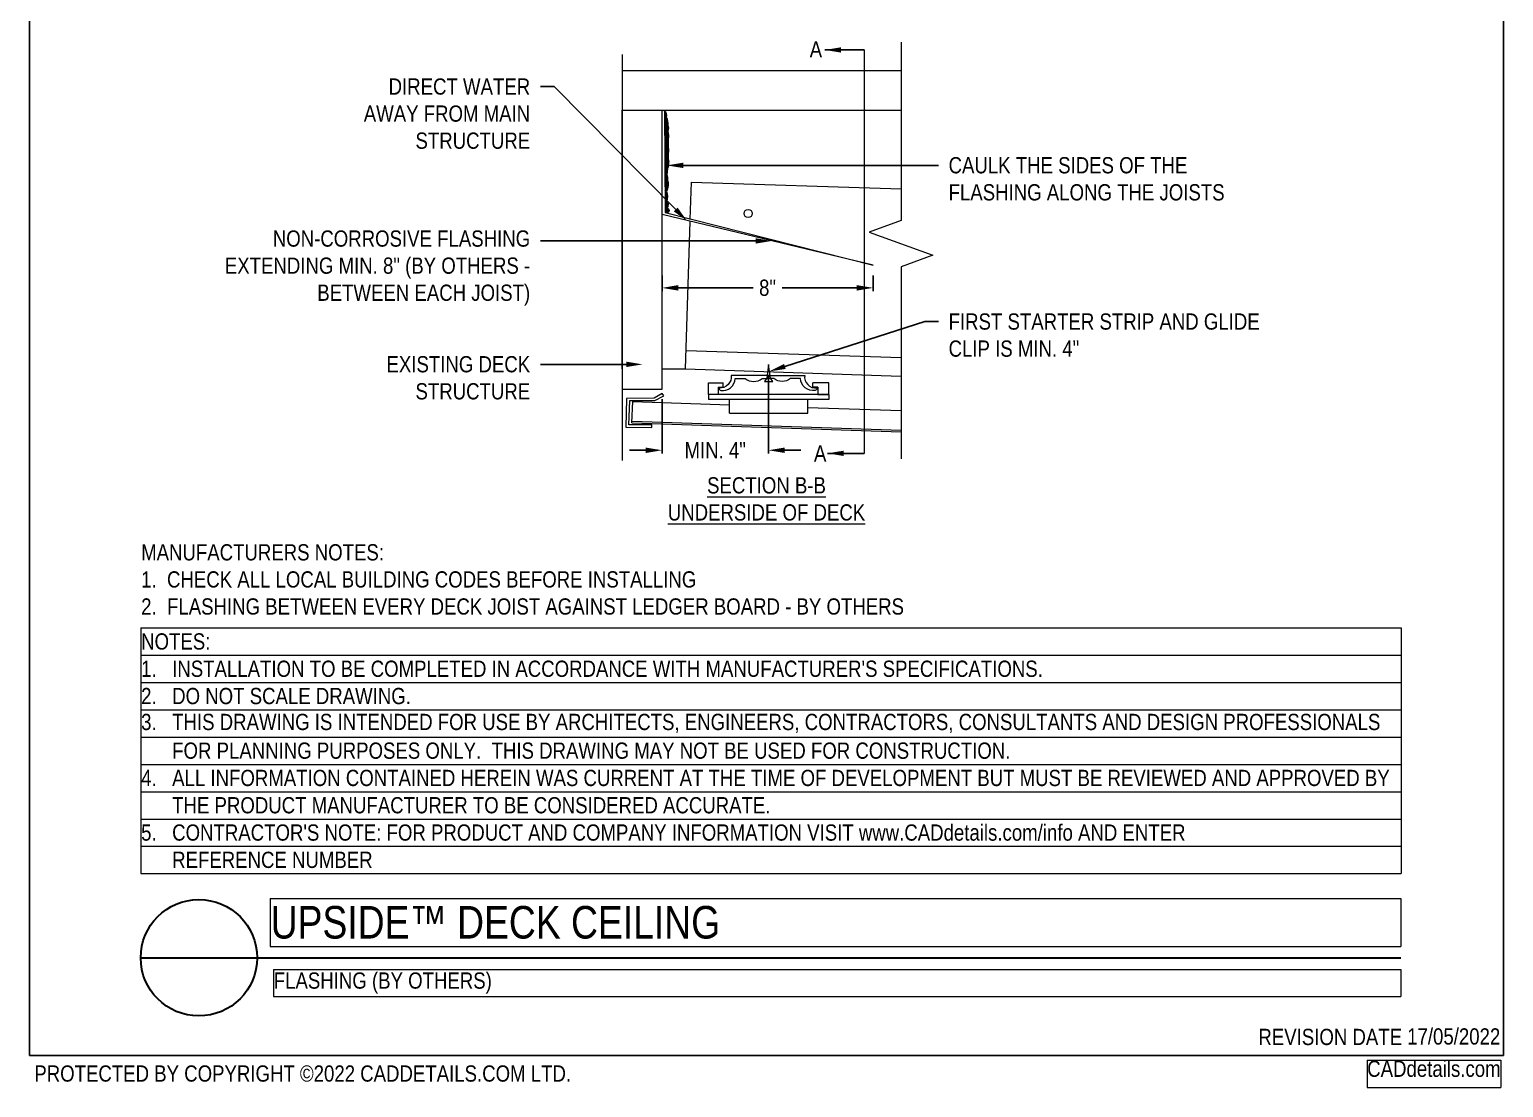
# Model space of a CAD drawing. Extents: x 0 to 216, y -5 to 280.
# Drawn here: x 0 to 216, y -4.7 to 150.3 of the extents above; entities that cross this region are included whole.
import ezdxf
from ezdxf import colors
from ezdxf.entities.mleader import LeaderData, LeaderLine
from ezdxf.math import Vec2, Vec3

# ---------------------------------------------------------------- set-up
doc = ezdxf.new("R2010")
doc.units = 0
doc.header["$LTSCALE"] = 10
doc.header["$MEASUREMENT"] = 0
doc.header["$PDMODE"] = 35
doc.layers.get('0').update_dxf_attribs({"linetype": 'CONTINUOUS'})
doc.layers.get('Defpoints').update_dxf_attribs({"linetype": 'CONTINUOUS'})
for name, color, linetype, lineweight in [('CADdetails-1-ANNO', 41, 'CONTINUOUS', 5), ('CADdetails-2-HATCH', 8, 'CONTINUOUS', 5), ('CADdetails-3-FINE', 11, 'CONTINUOUS', 5), ('CADdetails-5-MEDIUM', 4, 'CONTINUOUS', 18), ('CADdetails-6-HEAVY', 6, 'CONTINUOUS', 30), ('Company LOGO$0$CADdetails-1-ANNO', 41, 'CONTINUOUS', 5)]:
    doc.layers.add(name, color=color, linetype=linetype, lineweight=lineweight)
doc.layers.add('Company LOGO$0$CADdetails-9-TITLEBLOCK', color=7, linetype='CONTINUOUS')
doc.styles.add('CADdetails-DETAILTITLE', font='ARIALN.TTF', dxfattribs={"height": 4.77})
doc.styles.add('CADdetails-DIMENSIONS', font='ARIALN.TTF', dxfattribs={"height": 2.38})
doc.styles.add('CADdetails-NOTES', font='ARIALN.TTF', dxfattribs={"height": 2.38})
doc.styles.add('Company LOGO$0$CADdetails-DIMENSIONS', font='ARIALN.TTF', dxfattribs={"height": 2.38})
doc.styles.add('Company LOGO$0$CADdetails-NOTES', font='ARIALN.TTF', dxfattribs={"height": 2.38})
doc.dimstyles.new('CADdetails-DIM', dxfattribs={"dimtxt": 2.38, "dimasz": 2.38, "dimexe": 0.5, "dimexo": 1.5, "dimgap": 1, "dimtad": 0, "dimzin": 0, "dimdsep": 46, "dimtxsty": 'CADdetails-DIMENSIONS', "dimcen": 1, "dimclrd": 256, "dimclre": 256, "dimclrt": 256, "dimadec": 0, "dimazin": 0, "dimtfac": 1, "dimtofl": 0, "dimtmove": 0, "dimatfit": 3, "dimfxl": 1, "dimtolj": 1, "dimtzin": 0, "dimarcsym": 0})
doc.dimstyles.new('CADdetails-LEADER', dxfattribs={"dimtxt": 2.38, "dimasz": 2.38, "dimexe": 0.5, "dimexo": 1.5, "dimgap": 1, "dimtad": 0, "dimzin": 0, "dimdsep": 46, "dimtxsty": 'CADdetails-DIMENSIONS', "dimcen": 1, "dimclrd": 256, "dimclre": 256, "dimclrt": 256, "dimadec": 0, "dimazin": 0, "dimtfac": 1, "dimtdec": 4, "dimtofl": 0, "dimtmove": 0, "dimatfit": 3, "dimfxl": 1, "dimtolj": 1, "dimtzin": 0, "dimarcsym": 0})

# ---------------------------------------------------------------- blocks, each defined once
blk = doc.blocks.new('*T1')
at = {"layer": 'Defpoints', "color": 8, "linetype": 'ByBlock', "lineweight": 0, "transparency": 16777216}
for p, q in [((0, 0), (165.2, 0)), ((0, 0), (0, -4)), ((165.2, 0), (165.2, -4)), ((0, -4), (165.2, -4))]:
    blk.add_line(p, q, dxfattribs=at)
at = {"layer": 'CADdetails-5-MEDIUM', "transparency": 16777216, "insert": (0.06, -2), "char_height": 2.38, "width": 165.0809, "attachment_point": 4, "style": 'CADdetails-NOTES'}
blk.add_mtext('FLASHING (BY OTHERS)', dxfattribs=at)
blk = doc.blocks.new('*T2')
at = {"layer": 'Defpoints', "color": 8, "linetype": 'ByBlock', "lineweight": 0, "transparency": 16777216}
for p, q in [((0, 0), (165.65, 0)), ((0, 0), (0, -7)), ((165.65, 0), (165.65, -7)), ((0, -7), (165.65, -7))]:
    blk.add_line(p, q, dxfattribs=at)
at = {"layer": 'CADdetails-6-HEAVY', "transparency": 16777216, "insert": (0.06, -3.5), "char_height": 4.77, "width": 165.5323, "attachment_point": 4, "style": 'CADdetails-DETAILTITLE'}
blk.add_mtext('UPSIDE™ DECK CEILING', dxfattribs=at)
blk = doc.blocks.new('*T7')
at = {"layer": 'Defpoints', "color": 8, "linetype": 'ByBlock', "lineweight": 0, "transparency": 16777216}
for p, q in [((0, 0), (184.71, 0)), ((0, 0), (0, -36)), ((184.71, 0), (184.71, -36)), ((0, -4), (184.71, -4)), ((0, -8), (184.71, -8)), ((0, -12), (184.71, -12)), ((0, -16), (184.71, -16)), ((0, -20), (184.71, -20)), ((0, -24), (184.71, -24)), ((0, -28), (184.71, -28)), ((0, -32), (184.71, -32)), ((0, -36), (184.71, -36))]:
    blk.add_line(p, q, dxfattribs=at)
at = {"layer": 'Company LOGO$0$CADdetails-1-ANNO', "transparency": 16777216, "char_height": 2.38, "width": 184.5948, "attachment_point": 4, "style": 'Company LOGO$0$CADdetails-NOTES'}
for s, insert in [('NOTES:', (0.06, -2)), ("1.   INSTALLATION TO BE COMPLETED IN ACCORDANCE WITH MANUFACTURER'S SPECIFICATIONS.", (0.06, -6)), ('2.   DO NOT SCALE DRAWING.', (0.06, -10)), ('3.   THIS DRAWING IS INTENDED FOR USE BY ARCHITECTS, ENGINEERS, CONTRACTORS, CONSULTANTS AND DESIGN PROFESSIONALS', (0.06, -14)), ('      FOR PLANNING PURPOSES ONLY.  THIS DRAWING MAY NOT BE USED FOR CONSTRUCTION.', (0.06, -18)), ('4.   ALL INFORMATION CONTAINED HEREIN WAS CURRENT AT THE TIME OF DEVELOPMENT BUT MUST BE REVIEWED AND APPROVED BY', (0.06, -22)), ('      THE PRODUCT MANUFACTURER TO BE CONSIDERED ACCURATE.', (0.06, -26)), ("5.   CONTRACTOR'S NOTE: FOR PRODUCT AND COMPANY INFORMATION VISIT www.CADdetails.com/info AND ENTER", (0.06, -30)), ('      REFERENCE NUMBER', (0.06, -34))]:
    blk.add_mtext(s, dxfattribs=dict(at, insert=insert))
blk = doc.blocks.new('*T8')
at = {"layer": 'Defpoints', "color": 8, "linetype": 'ByBlock', "lineweight": 0, "transparency": 16777216}
for p, q in [((0, 0), (19.6, 0)), ((0, 0), (0, -4)), ((19.6, 0), (19.6, -4)), ((0, -4), (19.6, -4))]:
    blk.add_line(p, q, dxfattribs=at)
at = {"layer": 'Company LOGO$0$CADdetails-1-ANNO', "transparency": 16777216, "insert": (9.8, -0.06), "char_height": 2.38, "width": 19.4793, "attachment_point": 2, "style": 'Company LOGO$0$CADdetails-NOTES'}
blk.add_mtext('CADdetails.com', dxfattribs=at)
blk = doc.blocks.new('Company LOGO')
at = {"layer": 'Company LOGO$0$CADdetails-9-TITLEBLOCK'}
for p, q in [((0, 0), (0, 280)), ((216, 280), (216, 0)), ((216, 0), (0, 0))]:
    blk.add_line(p, q, dxfattribs=at)
for name, p in [('*T7', (16.3, 62.65)), ('*T8', (196, -0.69))]:
    blk.add_blockref(name, p)
at = {"layer": 'Company LOGO$0$CADdetails-1-ANNO', "char_height": 2.38, "attachment_point": 1}
for s, width, gutter_width, insert, style in [('REVISION DATE', 24.5006, 11.9, (180.08, 3.91), 'Company LOGO$0$CADdetails-NOTES'), ('17/05/2022', 13.6761, 23.85, (201.88, 3.98), 'Company LOGO$0$CADdetails-DIMENSIONS')]:
    blk.add_mtext_dynamic_manual_height_columns(s, width=width, gutter_width=gutter_width, heights=[0], dxfattribs=dict(at, insert=insert, style=style))
at = {"layer": 'Company LOGO$0$CADdetails-1-ANNO', "insert": (0.71, -1.45), "char_height": 2.38, "width": 82.1295, "attachment_point": 1, "style": 'Company LOGO$0$CADdetails-NOTES'}
blk.add_mtext('PROTECTED BY COPYRIGHT ©2022 CADDETAILS.COM LTD.', dxfattribs=at)
blk = doc.blocks.new('*D4')
at = {"layer": 'CADdetails-1-ANNO', "lineweight": -2, "transparency": 16777216}
for p, q in [((92.69, 114.29), (92.69, 111.97)), ((95.07, 112.47), (106.03, 112.47)), ((121.23, 112.47), (110.28, 112.47)), ((123.61, 114.29), (123.61, 111.97))]:
    blk.add_line(p, q, dxfattribs=at)
at = {"layer": 'CADdetails-1-ANNO', "transparency": 16777216}
for points in [[(95.07, 112.87), (95.07, 112.07), (92.69, 112.47)], [(121.23, 112.87), (121.23, 112.07), (123.61, 112.47)]]:
    blk.add_solid(points, dxfattribs=at)
at = {"layer": 'Defpoints', "color": 0, "transparency": 16777216}
for p in [(92.69, 115.79), (123.61, 115.79), (123.61, 112.47)]:
    blk.add_point(p, dxfattribs=at)
at = {"layer": 'CADdetails-1-ANNO', "transparency": 16777216, "insert": (108.15, 112.47), "char_height": 2.38, "attachment_point": 5, "style": 'CADdetails-DIMENSIONS'}
blk.add_mtext('\\A1;8"', dxfattribs=at)
blk = doc.blocks.new('*D5')
at = {"layer": 'CADdetails-1-ANNO', "lineweight": -2, "transparency": 16777216}
for p, q in [((108.28, 99.74), (108.28, 88.18)), ((92.69, 96.15), (92.69, 88.18)), ((90.31, 88.68), (87.93, 88.68)), ((110.66, 88.68), (113.04, 88.68))]:
    blk.add_line(p, q, dxfattribs=at)
at = {"layer": 'CADdetails-1-ANNO', "transparency": 16777216}
for points in [[(90.31, 89.07), (90.31, 88.28), (92.69, 88.68)], [(110.66, 89.07), (110.66, 88.28), (108.28, 88.68)]]:
    blk.add_solid(points, dxfattribs=at)
at = {"layer": 'Defpoints', "color": 0, "transparency": 16777216}
for p in [(108.28, 101.24), (92.69, 97.65), (92.69, 88.68)]:
    blk.add_point(p, dxfattribs=at)
at = {"layer": 'CADdetails-1-ANNO', "transparency": 16777216, "insert": (100.48, 88.68), "char_height": 2.38, "attachment_point": 5, "style": 'CADdetails-DIMENSIONS'}
blk.add_mtext('\\A1;MIN. 4"', dxfattribs=at)

msp = doc.modelspace()

# ---------------------------------------------------------------- hatches: boundary and pattern name
at = {"layer": 'CADdetails-2-HATCH'}
h = msp.add_hatch(dxfattribs=at)
h.set_pattern_fill('ANSI31', color=256)
h.set_pattern_definition([(45, (0, 2.22303), (-0.08838835, 0.08838835), [])])
h.paths.add_polyline_path([(93.174, 123.527), (93.402, 123.47, 1.0172998), (93.359, 124.147, 0.4267067), (93.372, 125.154, 0.1766698), (93.326, 126.583, 0.206897), (93.488, 128.304, 0.202647), (93.38, 129.039), (93.515, 129.955, 0.1274687), (93.65, 130.87, 0.2063065), (93.576, 131.34), (93.595, 132.182, 0.1243373), (93.614, 133.024), (93.576, 134.238, 0.1264054), (93.539, 135.451, 0.2034616), (93.53, 136.322, 0.1892178), (93.282, 137.447, 0.2824433), (93.046, 138.491)])

# ---------------------------------------------------------------- linework, layer by layer
at = {"layer": 'CADdetails-1-ANNO', "linetype": 'Continuous'}
msp.add_lwpolyline([(127.711, 148.482), (127.711, 122.354), (123.041, 120.654), (132.38, 117.255), (127.711, 115.556), (127.711, 87.414)], dxfattribs=at)
at = {"layer": 'CADdetails-2-HATCH'}
msp.add_lwpolyline([(107.699, 98.76), (108.939, 98.76), (108.578, 99.234), (108.276, 101.236), (108.046, 99.234), (107.699, 98.76)], dxfattribs=at)
at = {"layer": 'CADdetails-3-FINE'}
for p, q in [((117.147, 96.126), (99.491, 96.126)), ((102.585, 94.089), (102.585, 96.126)), ((114.052, 94.089), (114.052, 96.126)), ((102.585, 94.089), (114.052, 94.089))]:
    msp.add_line(p, q, dxfattribs=at)
for points in [[(86.866, 144.317), (127.711, 144.317)], [(86.866, 100.624), (86.866, 138.491)], [(86.866, 138.491), (92.692, 138.491)], [(92.692, 97.647), (92.692, 138.491)], [(92.692, 138.491), (127.711, 138.491)], [(96.819, 122.509), (96.99, 127.952)], [(96.99, 127.952), (127.711, 126.986)], [(96.13, 100.585), (96.809, 122.198)], [(96.215, 103.277), (127.711, 102.287)], [(92.692, 100.624), (96.131, 100.624)], [(96.13, 100.585), (127.709, 99.531)], [(100.907, 97.935), (100.907, 96.835), (99.491, 96.835), (99.491, 98.55)], [(99.491, 98.55), (101.635, 98.55)], [(100.907, 97.935), (101.635, 97.935), (101.635, 98.55)], [(117.147, 98.55), (114.773, 98.55)], [(115.502, 97.935), (114.773, 97.935), (114.773, 98.55)], [(115.502, 97.935), (115.502, 96.835), (117.147, 96.835), (117.147, 98.55)], [(117.147, 96.835), (99.491, 96.835)], [(99.491, 96.835), (99.491, 96.126)], [(117.147, 96.835), (117.147, 96.126)], [(88.298, 92.917), (127.711, 91.601)], [(114.052, 94.952), (127.711, 94.496)], [(88.289, 92.672), (127.711, 91.355)]]:
    msp.add_lwpolyline(points, dxfattribs=at)
for points in [[(108.204, 99.652), (102.814, 99.652, -0.4912006), (101.025, 97.811, 0.2954275), (101.294, 97.445, 0.4526081), (103.413, 99.19), (104.878, 99.19, 0.3562389), (107.348, 99.19), (108.204, 99.19)], [(108.204, 99.652), (113.595, 99.652, 0.4912006), (115.383, 97.811, -0.2954275), (115.115, 97.445, -0.4526081), (112.995, 99.19), (111.531, 99.19, -0.3562389), (109.061, 99.19), (108.204, 99.19)]]:
    msp.add_lwpolyline(points, format="xyb", dxfattribs=at)
msp.add_circle((105.311, 123.371), 0.602, dxfattribs=at)
at = {"layer": 'CADdetails-5-MEDIUM'}
msp.add_lwpolyline([(93.046, 138.491), (93.174, 123.527), (123.612, 115.793), (123.612, 115.793), (92.692, 123.214)], dxfattribs=at)
at = {"layer": 'CADdetails-6-HEAVY'}
msp.add_line((16.299, 14.322), (200.936, 14.322), dxfattribs=at)
msp.add_circle((24.826, 14.322), 8.527, dxfattribs=at)

# ---------------------------------------------------------------- block references
for name, p in [('Company LOGO', (0, 0)), ('*T2', (35.283, 22.987)), ('*T1', (35.735, 12.622))]:
    msp.add_blockref(name, p)

# ---------------------------------------------------------------- texts
at = {"layer": 'CADdetails-1-ANNO', "char_height": 2.38, "style": 'CADdetails-NOTES'}
for s, width, insert, attachment_point in [('A', 1.3852, (114.331, 148.604), 1), ('A', 1.3852, (114.954, 89.391), 1), ('{\\LSECTION B-B\\PUNDERSIDE OF DECK}', 29.64811, (108, 84.727), 2)]:
    msp.add_mtext_dynamic_manual_height_columns(s, width=width, gutter_width=11.9, heights=[0], dxfattribs=dict(at, insert=insert, attachment_point=attachment_point))
at = {"layer": 'CADdetails-1-ANNO', "insert": (16.364, 64.564), "char_height": 2.38, "width": 181.01583, "attachment_point": 7, "style": 'CADdetails-NOTES'}
msp.add_mtext('MANUFACTURERS NOTES:\\P1.  CHECK ALL LOCAL BUILDING CODES BEFORE INSTALLING\\P2.  FLASHING BETWEEN EVERY DECK JOIST AGAINST LEDGER BOARD - BY OTHERS', dxfattribs=at)

# ---------------------------------------------------------------- dimensions: what is measured, and where the dimension line sits
at = {"layer": 'CADdetails-1-ANNO'}
dim = msp.add_linear_dim(base=(123.612, 112.471), p1=(92.692, 115.793), p2=(123.612, 115.793), text='8"', dimstyle='CADdetails-DIM', dxfattribs=at)
dim.commit()
dim.dimension.update_dxf_attribs({"geometry": '*D4', "text_midpoint": (108.152, 112.471)})

# ---------------------------------------------------------------- leaders
for points in [[(116.543, 147.329), (122.33, 147.329)], [(116.948, 88.224), (122.33, 88.224)]]:
    msp.add_leader(points, dimstyle='CADdetails-LEADER', override={"dimgap": 1, "dimtad": 0}, dxfattribs=at)

# ---------------------------------------------------------------- next in the draw order: leaders
ml = msp.add_multileader_mtext('Standard', dxfattribs=at)
ml.set_content('EXISTING DECK STRUCTURE', color=256, style='CADdetails-DIMENSIONS')
ml.set_leader_properties()
ml.build(insert=Vec2(0, 0))
ml.multileader.update_dxf_attribs({"dogleg_length": 2, "arrow_head_size": 2.38})
ctx = ml.context
ctx.base_point, ctx.char_height, ctx.arrow_head_size, ctx.landing_gap_size, ctx.plane_origin = Vec3(51.032, 101.262), 2.38, 2.38, 1.5, Vec3(38.726, 117.025)
ctx.text_align_type = 2
notes = []
notes.append((ctx, [(0, (1, 1, 0), (76.869, 101.262), (-1, 0), 2, [(0, [(89.856, 101.262)], 0, [])])]))
ctx.mtext.insert, ctx.mtext.width, ctx.mtext.alignment, ctx.mtext.flow_direction = Vec3(73.369, 102.473), 28.38535, 3, 5
ctx.mtext.has_bg_fill, ctx.mtext.bg_color, ctx.mtext.bg_scale_factor, ctx.mtext.bg_transparency, ctx.mtext.use_window_bg_color = 1, -1027028792, 1.5, 0, 1
for ctx, leaders in notes:
    for number, flags, end, landing, length, lines in leaders:
        leader = LeaderData()
        leader.index, (leader.has_last_leader_line, leader.has_dogleg_vector, leader.attachment_direction) = number, flags
        leader.last_leader_point, leader.dogleg_vector, leader.dogleg_length = Vec3(end), Vec3(landing), length
        for number, points, colour, breaks in lines:
            line = LeaderLine()
            line.index, line.vertices, line.color, line.breaks = number, Vec3.list(points), colors.encode_raw_color(colour), breaks
            leader.lines.append(line)
        ctx.leaders.append(leader)

# ---------------------------------------------------------------- next in the draw order: linework, layer by layer
at = {"layer": 'CADdetails-3-FINE'}
for points in [[(86.866, 146.643), (86.866, 87.161)], [(86.866, 97.647), (92.692, 97.647)], [(87.95, 95.987), (91.63, 95.987), (92.948, 96.65), (92.724, 97.016), (91.527, 96.3), (87.487, 96.246), (87.397, 92.046), (91.21, 92.013), (91.213, 92.414), (87.803, 92.414), (87.95, 95.987)], [(88.289, 92.672), (88.394, 95.809)], [(88.394, 95.809), (102.585, 95.335)]]:
    msp.add_lwpolyline(points, dxfattribs=at)

# ---------------------------------------------------------------- next in the draw order: dimensions: what is measured, and where the dimension line sits
at = {"layer": 'CADdetails-1-ANNO'}
dim = msp.add_linear_dim(base=(92.692, 88.676), p1=(108.276, 101.236), p2=(92.692, 97.647), text='MIN. 4"', dimstyle='CADdetails-DIM', dxfattribs=at)
dim.commit()
dim.dimension.update_dxf_attribs({"geometry": '*D5', "text_midpoint": (100.484, 88.676)})

# ---------------------------------------------------------------- next in the draw order: leaders
ml = msp.add_multileader_mtext('Standard', dxfattribs=at)
ml.set_content('DIRECT WATER AWAY FROM MAIN STRUCTURE', color=256, style='CADdetails-DIMENSIONS')
ml.set_leader_properties()
ml.build(insert=Vec2(0, 0))
ml.multileader.update_dxf_attribs({"dogleg_length": 2, "arrow_head_size": 2.38})
ctx = ml.context
ctx.base_point, ctx.char_height, ctx.arrow_head_size, ctx.landing_gap_size, ctx.plane_origin = Vec3(47.71, 141.951), 2.38, 2.38, 1.5, Vec3(38.726, 157.714)
ctx.text_align_type = 2
notes = []
notes.append((ctx, [(0, (1, 1, 0), (76.869, 141.951), (-1, 0), 2, [(0, [(96.367, 122.265)], 0, [])])]))
ctx.mtext.insert, ctx.mtext.width, ctx.mtext.alignment, ctx.mtext.flow_direction = Vec3(73.369, 143.161), 24.58927, 3, 5
ctx.mtext.has_bg_fill, ctx.mtext.bg_color, ctx.mtext.bg_scale_factor, ctx.mtext.bg_transparency, ctx.mtext.use_window_bg_color = 1, -1027028792, 1.5, 0, 1
for ctx, leaders in notes:
    for number, flags, end, landing, length, lines in leaders:
        leader = LeaderData()
        leader.index, (leader.has_last_leader_line, leader.has_dogleg_vector, leader.attachment_direction) = number, flags
        leader.last_leader_point, leader.dogleg_vector, leader.dogleg_length = Vec3(end), Vec3(landing), length
        for number, points, colour, breaks in lines:
            line = LeaderLine()
            line.index, line.vertices, line.color, line.breaks = number, Vec3.list(points), colors.encode_raw_color(colour), breaks
            leader.lines.append(line)
        ctx.leaders.append(leader)

# ---------------------------------------------------------------- next in the draw order: linework, layer by layer
at = {"layer": 'CADdetails-5-MEDIUM'}
msp.add_lwpolyline([(93.046, 138.491, -0.2824433), (93.282, 137.447, -0.1892178), (93.53, 136.322, -0.2034616), (93.539, 135.451, -0.1264054), (93.576, 134.238), (93.614, 133.024, -0.1243373), (93.595, 132.182), (93.576, 131.34, -0.2063065), (93.65, 130.87, -0.1274687), (93.515, 129.955), (93.38, 129.039, -0.202647), (93.488, 128.304, -0.206897), (93.326, 126.583, -0.1766698), (93.372, 125.154, -0.4267067), (93.359, 124.147, -1.2517036), (93.265, 123.491, -0.4408891)], format="xyb", dxfattribs=at)

# ---------------------------------------------------------------- next in the draw order: leaders
at = {"layer": 'CADdetails-1-ANNO'}
ml = msp.add_multileader_mtext('Standard', dxfattribs=at)
ml.set_content('NON-CORROSIVE FLASHING EXTENDING MIN. 8" (BY OTHERS - BETWEEN EACH JOIST)', color=256, style='CADdetails-DIMENSIONS')
ml.set_leader_properties()
ml.build(insert=Vec2(0, 0))
ml.multileader.update_dxf_attribs({"dogleg_length": 2, "arrow_head_size": 2.38})
ctx = ml.context
ctx.base_point, ctx.char_height, ctx.arrow_head_size, ctx.landing_gap_size, ctx.plane_origin = Vec3(27.427, 119.345), 2.38, 2.38, 1.5, Vec3(33.055, 135.108)
ctx.text_align_type = 2
notes = []
notes.append((ctx, [(0, (1, 1, 0), (76.869, 119.345), (-1, 0), 2, [(0, [(108.784, 119.345)], 0, [])])]))
ctx.mtext.insert, ctx.mtext.width, ctx.mtext.alignment, ctx.mtext.flow_direction = Vec3(73.369, 120.885), 51.24703, 3, 5
ctx.mtext.has_bg_fill, ctx.mtext.bg_color, ctx.mtext.bg_scale_factor, ctx.mtext.bg_transparency, ctx.mtext.use_window_bg_color = 1, -1027028792, 1.5, 0, 1
for ctx, leaders in notes:
    for number, flags, end, landing, length, lines in leaders:
        leader = LeaderData()
        leader.index, (leader.has_last_leader_line, leader.has_dogleg_vector, leader.attachment_direction) = number, flags
        leader.last_leader_point, leader.dogleg_vector, leader.dogleg_length = Vec3(end), Vec3(landing), length
        for number, points, colour, breaks in lines:
            line = LeaderLine()
            line.index, line.vertices, line.color, line.breaks = number, Vec3.list(points), colors.encode_raw_color(colour), breaks
            leader.lines.append(line)
        ctx.leaders.append(leader)

# ---------------------------------------------------------------- next in the draw order: leaders
ml = msp.add_multileader_mtext('Standard', dxfattribs=at)
ml.set_content('CAULK THE SIDES OF THE FLASHING ALONG THE JOISTS', color=256, style='CADdetails-DIMENSIONS')
ml.set_leader_properties()
ml.build(insert=Vec2(0, 0))
ml.multileader.update_dxf_attribs({"dogleg_length": 2, "arrow_head_size": 2.38})
ctx = ml.context
ctx.base_point, ctx.char_height, ctx.arrow_head_size, ctx.landing_gap_size, ctx.plane_origin = Vec3(133.183, 130.416), 2.38, 2.38, 1.5, Vec3(132.741, 146.179)
notes = []
notes.append((ctx, [(1, (1, 1, 0), (131.183, 130.416), (1, 0), 2, [(0, [(93.414, 130.416)], 0, [])])]))
ctx.mtext.insert, ctx.mtext.width, ctx.mtext.flow_direction = Vec3(134.683, 131.626), 45.69036, 5
ctx.mtext.has_bg_fill, ctx.mtext.bg_color, ctx.mtext.bg_scale_factor, ctx.mtext.bg_transparency, ctx.mtext.use_window_bg_color = 1, -1027028792, 1.5, 0, 1
for ctx, leaders in notes:
    for number, flags, end, landing, length, lines in leaders:
        leader = LeaderData()
        leader.index, (leader.has_last_leader_line, leader.has_dogleg_vector, leader.attachment_direction) = number, flags
        leader.last_leader_point, leader.dogleg_vector, leader.dogleg_length = Vec3(end), Vec3(landing), length
        for number, points, colour, breaks in lines:
            line = LeaderLine()
            line.index, line.vertices, line.color, line.breaks = number, Vec3.list(points), colors.encode_raw_color(colour), breaks
            leader.lines.append(line)
        ctx.leaders.append(leader)

# ---------------------------------------------------------------- next in the draw order: linework, layer by layer
msp.add_line((122.33, 147.329), (122.33, 88.224), dxfattribs=at)

# ---------------------------------------------------------------- next in the draw order: leaders
ml = msp.add_multileader_mtext('Standard', dxfattribs=at)
ml.set_content('FIRST STARTER STRIP AND GLIDE CLIP IS MIN. 4"', color=256, style='CADdetails-DIMENSIONS')
ml.set_leader_properties()
ml.build(insert=Vec2(0, 0))
ml.multileader.update_dxf_attribs({"dogleg_length": 2, "arrow_head_size": 2.38})
ctx = ml.context
ctx.base_point, ctx.char_height, ctx.arrow_head_size, ctx.landing_gap_size, ctx.plane_origin = Vec3(133.183, 107.518), 2.38, 2.38, 1.5, Vec3(132.741, 123.282)
notes = []
notes.append((ctx, [(1, (1, 1, 0), (131.183, 107.518), (1, 0), 2, [(0, [(108.427, 100.235)], 0, [])])]))
ctx.mtext.insert, ctx.mtext.width, ctx.mtext.flow_direction = Vec3(134.683, 108.729), 45.69036, 5
ctx.mtext.has_bg_fill, ctx.mtext.bg_color, ctx.mtext.bg_scale_factor, ctx.mtext.bg_transparency, ctx.mtext.use_window_bg_color = 1, -1027028792, 1.5, 0, 1
for ctx, leaders in notes:
    for number, flags, end, landing, length, lines in leaders:
        leader = LeaderData()
        leader.index, (leader.has_last_leader_line, leader.has_dogleg_vector, leader.attachment_direction) = number, flags
        leader.last_leader_point, leader.dogleg_vector, leader.dogleg_length = Vec3(end), Vec3(landing), length
        for number, points, colour, breaks in lines:
            line = LeaderLine()
            line.index, line.vertices, line.color, line.breaks = number, Vec3.list(points), colors.encode_raw_color(colour), breaks
            leader.lines.append(line)
        ctx.leaders.append(leader)

doc.saveas('drawing.dxf')
